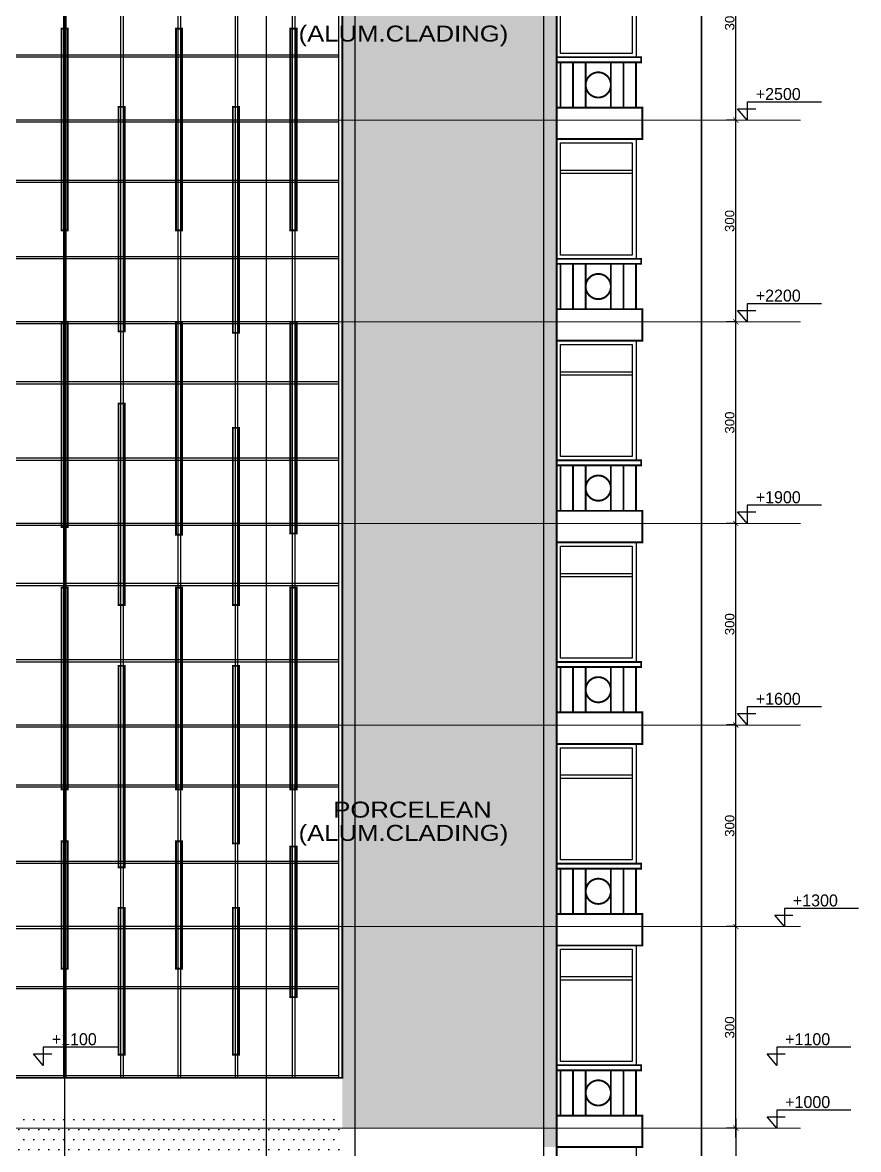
# Model space of a CAD drawing. Extents: x 250879 to 348495, y -51522 to -9360.
# Drawn here: x 288939 to 290266, y -28691 to -26902 of the extents above; entities that cross this region are included whole.
import ezdxf

# ---------------------------------------------------------------- set-up
doc = ezdxf.new("R2010")
doc.units = 0
doc.layers.get('0').update_dxf_attribs({"linetype": 'CONTINUOUS'})
doc.layers.get('DEFPOINTS').update_dxf_attribs({"color": 9, "linetype": 'CONTINUOUS'})
doc.layers.add('A-text function', color=30, linetype='CONTINUOUS', lineweight=20)
doc.layers.add('VIS', color=8, linetype='CONTINUOUS', lineweight=18)
for name, color, linetype in [('AXIS', 1, 'CONTINUOUS'), ('CURTAIN', 150, 'CONTINUOUS'), ('DOOR', 4, 'CONTINUOUS'), ('TEXT', 3, 'CONTINUOUS'), ('WALL', 7, 'CONTINUOUS')]:
    doc.layers.add(name, color=color, linetype=linetype)
doc.styles.add('ARIAL', font='BOD_CR.TTF', dxfattribs={"width": 1.2})
doc.styles.get("Standard").update_dxf_attribs({"font": 'sanss___.ttf', "height": 15})
doc.dimstyles.new('STANDARD$0', dxfattribs={"dimscale": 0, "dimtxt": 12, "dimasz": 8, "dimexe": 15, "dimexo": 0.0625, "dimgap": 2, "dimtad": 1, "dimdec": 0, "dimzin": 0, "dimdsep": 46, "dimtxsty": 'Standard', "dimblk1": 'ARCHTICK', "dimblk2": 'ARCHTICK', "dimsah": 1, "dimcen": 0.09, "dimdle": 15, "dimclrd": 3, "dimclre": 3, "dimclrt": 3, "dimazin": 0, "dimtfac": 1, "dimtdec": 0, "dimtofl": 0, "dimtmove": 1, "dimatfit": 3, "dimldrblk": 'ARCHTICK', "dimfxl": 1.0455, "dimfxlon": 1, "dimtolj": 1, "dimtzin": 0, "dimarcsym": 0})

# ---------------------------------------------------------------- blocks, each defined once
blk = doc.blocks.new('LIME')
at = {"layer": 'DOOR'}
for p, q in [((244475.4, -28849), (244460, -28830.9)), ((244460, -28830.9), (244489, -28830.9)), ((244593, -28820.3), (244475.4, -28820.3)), ((244475.4, -28820.3), (244475.4, -28849))]:
    blk.add_line(p, q, dxfattribs=at)
blk = doc.blocks.new('_ARCHTICK')
at = {"color": 0, "linetype": 'ByBlock', "const_width": 0.15}
blk.add_lwpolyline([(-0.5, -0.5), (0.5, 0.5)], dxfattribs=at)
blk = doc.blocks.new('*D1577')
at = {"layer": 'DEFPOINTS', "color": 0, "linetype": 'Continuous', "transparency": 16777216}
for p in [(290071.1, -26737), (290071.1, -26737), (290071.1, -27057)]:
    blk.add_point(p, dxfattribs=at)
at = {"layer": 'WALL', "color": 3, "linetype": 'Continuous', "lineweight": -2, "transparency": 16777216}
for p, q in [((290071.1, -27072), (290071.1, -26722)), ((290071.1, -26737), (290056.1, -26737)), ((290071.1, -27057), (290056.1, -27057))]:
    blk.add_line(p, q, dxfattribs=at)
at = {"layer": 'WALL', "color": 3, "linetype": 'Continuous', "lineweight": -2, "transparency": 16777216, "xscale": 8, "yscale": 8, "zscale": 8}
for p, rotation in [((290071.1, -26737), 90), ((290071.1, -27057), 270)]:
    blk.add_blockref('_ARCHTICK', p, dxfattribs=dict(at, rotation=rotation))
at = {"layer": 'WALL', "color": 3, "linetype": 'Continuous', "transparency": 16777216, "insert": (290061.4, -26897), "char_height": 15, "attachment_point": 5, "rotation": 90}
blk.add_mtext('\\A1;300', dxfattribs=at)
blk = doc.blocks.new('*D1578')
at = {"layer": 'DEFPOINTS', "color": 0, "linetype": 'Continuous', "transparency": 16777216}
for p in [(290071.1, -27057), (290071.1, -27057), (290071.1, -27377)]:
    blk.add_point(p, dxfattribs=at)
at = {"layer": 'WALL', "color": 3, "linetype": 'Continuous', "lineweight": -2, "transparency": 16777216}
for p, q in [((290071.1, -27392), (290071.1, -27042)), ((290071.1, -27057), (290056.1, -27057)), ((290071.1, -27377), (290056.1, -27377))]:
    blk.add_line(p, q, dxfattribs=at)
at = {"layer": 'WALL', "color": 3, "linetype": 'Continuous', "lineweight": -2, "transparency": 16777216, "xscale": 8, "yscale": 8, "zscale": 8}
for p, rotation in [((290071.1, -27057), 90), ((290071.1, -27377), 270)]:
    blk.add_blockref('_ARCHTICK', p, dxfattribs=dict(at, rotation=rotation))
at = {"layer": 'WALL', "color": 3, "linetype": 'Continuous', "transparency": 16777216, "insert": (290061.4, -27217), "char_height": 15, "attachment_point": 5, "rotation": 90}
blk.add_mtext('\\A1;300', dxfattribs=at)
blk = doc.blocks.new('*D1579')
at = {"layer": 'DEFPOINTS', "color": 0, "linetype": 'Continuous', "transparency": 16777216}
for p in [(290071.1, -27377), (290071.1, -27377), (290071.1, -27697)]:
    blk.add_point(p, dxfattribs=at)
at = {"layer": 'WALL', "color": 3, "linetype": 'Continuous', "lineweight": -2, "transparency": 16777216}
for p, q in [((290071.1, -27712), (290071.1, -27362)), ((290071.1, -27377), (290056.1, -27377)), ((290071.1, -27697), (290056.1, -27697))]:
    blk.add_line(p, q, dxfattribs=at)
at = {"layer": 'WALL', "color": 3, "linetype": 'Continuous', "lineweight": -2, "transparency": 16777216, "xscale": 8, "yscale": 8, "zscale": 8}
for p, rotation in [((290071.1, -27377), 90), ((290071.1, -27697), 270)]:
    blk.add_blockref('_ARCHTICK', p, dxfattribs=dict(at, rotation=rotation))
at = {"layer": 'WALL', "color": 3, "linetype": 'Continuous', "transparency": 16777216, "insert": (290061.4, -27537), "char_height": 15, "attachment_point": 5, "rotation": 90}
blk.add_mtext('\\A1;300', dxfattribs=at)
blk = doc.blocks.new('*D1580')
at = {"layer": 'DEFPOINTS', "color": 0, "linetype": 'Continuous', "transparency": 16777216}
for p in [(290071.1, -27697), (290071.1, -27697), (290071.1, -28017)]:
    blk.add_point(p, dxfattribs=at)
at = {"layer": 'WALL', "color": 3, "linetype": 'Continuous', "lineweight": -2, "transparency": 16777216}
for p, q in [((290071.1, -28032), (290071.1, -27682)), ((290071.1, -27697), (290056.1, -27697)), ((290071.1, -28017), (290056.1, -28017))]:
    blk.add_line(p, q, dxfattribs=at)
at = {"layer": 'WALL', "color": 3, "linetype": 'Continuous', "lineweight": -2, "transparency": 16777216, "xscale": 8, "yscale": 8, "zscale": 8}
for p, rotation in [((290071.1, -27697), 90), ((290071.1, -28017), 270)]:
    blk.add_blockref('_ARCHTICK', p, dxfattribs=dict(at, rotation=rotation))
at = {"layer": 'WALL', "color": 3, "linetype": 'Continuous', "transparency": 16777216, "insert": (290061.4, -27857), "char_height": 15, "attachment_point": 5, "rotation": 90}
blk.add_mtext('\\A1;300', dxfattribs=at)
blk = doc.blocks.new('*D1581')
at = {"layer": 'DEFPOINTS', "color": 0, "linetype": 'Continuous', "transparency": 16777216}
for p in [(290071.1, -28017), (290071.1, -28017), (290071.1, -28337)]:
    blk.add_point(p, dxfattribs=at)
at = {"layer": 'WALL', "color": 3, "linetype": 'Continuous', "lineweight": -2, "transparency": 16777216}
for p, q in [((290071.1, -28352), (290071.1, -28002)), ((290071.1, -28017), (290056.1, -28017)), ((290071.1, -28337), (290056.1, -28337))]:
    blk.add_line(p, q, dxfattribs=at)
at = {"layer": 'WALL', "color": 3, "linetype": 'Continuous', "lineweight": -2, "transparency": 16777216, "xscale": 8, "yscale": 8, "zscale": 8}
for p, rotation in [((290071.1, -28017), 90), ((290071.1, -28337), 270)]:
    blk.add_blockref('_ARCHTICK', p, dxfattribs=dict(at, rotation=rotation))
at = {"layer": 'WALL', "color": 3, "linetype": 'Continuous', "transparency": 16777216, "insert": (290061.4, -28177), "char_height": 15, "attachment_point": 5, "rotation": 90}
blk.add_mtext('\\A1;300', dxfattribs=at)
blk = doc.blocks.new('*D1582')
at = {"layer": 'DEFPOINTS', "color": 0, "linetype": 'Continuous', "transparency": 16777216}
for p in [(290071.1, -28337), (290071.1, -28337), (290071.1, -28657)]:
    blk.add_point(p, dxfattribs=at)
at = {"layer": 'WALL', "color": 3, "linetype": 'Continuous', "lineweight": -2, "transparency": 16777216}
for p, q in [((290071.1, -28672), (290071.1, -28322)), ((290071.1, -28337), (290056.1, -28337)), ((290071.1, -28657), (290056.1, -28657))]:
    blk.add_line(p, q, dxfattribs=at)
at = {"layer": 'WALL', "color": 3, "linetype": 'Continuous', "lineweight": -2, "transparency": 16777216, "xscale": 8, "yscale": 8, "zscale": 8}
for p, rotation in [((290071.1, -28337), 90), ((290071.1, -28657), 270)]:
    blk.add_blockref('_ARCHTICK', p, dxfattribs=dict(at, rotation=rotation))
at = {"layer": 'WALL', "color": 3, "linetype": 'Continuous', "transparency": 16777216, "insert": (290061.4, -28497), "char_height": 15, "attachment_point": 5, "rotation": 90}
blk.add_mtext('\\A1;300', dxfattribs=at)
blk = doc.blocks.new('*D1583')
at = {"layer": 'DEFPOINTS', "color": 0, "linetype": 'Continuous', "transparency": 16777216}
for p in [(290071.1, -28657), (290071.1, -29017), (290071.1, -29017)]:
    blk.add_point(p, dxfattribs=at)
at = {"layer": 'WALL', "color": 3, "linetype": 'Continuous', "lineweight": -2, "transparency": 16777216}
for p, q in [((290071.1, -28642), (290071.1, -29032)), ((290071.1, -28657), (290056.1, -28657)), ((290071.1, -29017), (290056.1, -29017))]:
    blk.add_line(p, q, dxfattribs=at)
at = {"layer": 'WALL', "color": 3, "linetype": 'Continuous', "lineweight": -2, "transparency": 16777216, "xscale": 8, "yscale": 8, "zscale": 8}
for p, rotation in [((290071.1, -28657), 90), ((290071.1, -29017), 270)]:
    blk.add_blockref('_ARCHTICK', p, dxfattribs=dict(at, rotation=rotation))
at = {"layer": 'WALL', "color": 3, "linetype": 'Continuous', "transparency": 16777216, "insert": (290061.4, -28837), "char_height": 15, "attachment_point": 5, "rotation": 90}
blk.add_mtext('\\A1;360', dxfattribs=at)

msp = doc.modelspace()

# ---------------------------------------------------------------- hatches: boundary and pattern name
at = {"layer": 'WALL', "linetype": 'Continuous'}
h = msp.add_hatch(dxfattribs=at)
h.set_pattern_fill('DOTS', color=30, scale=10, style=0)
h.set_pattern_definition([(0, (62853.735, 7060.546), (7.9375, 15.875), [0, -15.875])])
h.paths.add_polyline_path([(289766.51086, -25997.00774), (289326.03398, -25997.00774), (289326.03398, -26097.00774), (289766.51086, -26097.00774)])
h.paths.add_polyline_path([(289766.51086, -26097.00774), (289326.03398, -26097.00774), (289326.03398, -26157.00774), (289446.51086, -26157.00774), (289446.51086, -26337.00774), (289326.03398, -26337.00774), (289326.03398, -26417.00774), (289766.51086, -26417.00774)])
h.paths.add_polyline_path([(289766.51086, -26417.00774), (289326.03398, -26417.00774), (289326.03398, -26447.00774), (289446.51086, -26447.00774), (289446.51086, -26737.00774), (289766.51086, -26737.00774)])
h.paths.add_polyline_path([(289766.51086, -26737.00774), (289446.51086, -26737.00774), (289446.51086, -27057.00774), (289766.51086, -27057.00774)])
h.paths.add_polyline_path([(289766.51086, -27057.00774), (289446.51086, -27057.00774), (289446.51086, -27377.00774), (289766.51086, -27377.00774)])
h.paths.add_polyline_path([(289766.51086, -27377.00774), (289446.51086, -27377.00774), (289446.51086, -27697.00774), (289766.51086, -27697.00774)])
h.paths.add_polyline_path([(289766.51086, -27697.00774), (289446.51086, -27697.00774), (289446.51086, -28017.00774), (289766.51086, -28017.00774)])
h.paths.add_polyline_path([(289766.51086, -28017.00774), (289446.51086, -28017.00774), (289446.51086, -28337.00774), (289766.51086, -28337.00774)])
h.paths.add_polyline_path([(289766.51086, -28337.00774), (289446.51086, -28337.00774), (289446.51086, -28577.00774), (289446.51086, -28657.00774), (289766.51086, -28657.00774)])
h.paths.add_polyline_path([(289326.03398, -25997.00774), (289005.87452, -25997.00774), (289005.87452, -26097.00774), (289326.03398, -26097.00774)])
h.paths.add_polyline_path([(289326.03398, -26097.00774), (289005.87452, -26097.00774), (289005.87452, -26157.00774), (289326.03398, -26157.00774)])
h.paths.add_polyline_path([(289005.87452, -25997.00774), (288685.71506, -25997.00774), (288685.71506, -26097.00774), (289005.87452, -26097.00774)])
h.paths.add_polyline_path([(289005.87452, -26097.00774), (288685.71506, -26097.00774), (288685.71506, -26157.00774), (289005.87452, -26157.00774)])
h.paths.add_polyline_path([(288685.71506, -25997.00774), (288245.23818, -25997.00774), (288245.23818, -26097.00774), (288685.71506, -26097.00774)])
h.paths.add_polyline_path([(288565.23818, -26157.00774), (288685.71506, -26157.00774), (288685.71506, -26097.00774), (288245.23818, -26097.00774), (288245.23818, -26417.00774), (288685.71506, -26417.00774), (288685.71506, -26337.00774), (288565.23818, -26337.00774)])
h.paths.add_polyline_path([(288565.23818, -26447.00774), (288685.71506, -26447.00774), (288685.71506, -26417.00774), (288245.23818, -26417.00774), (288245.23818, -26737.00774), (288565.23818, -26737.00774)])
h.paths.add_polyline_path([(288565.23818, -26737.00774), (288245.23818, -26737.00774), (288245.23818, -27057.00774), (288565.23818, -27057.00774)])
h.paths.add_polyline_path([(288565.23818, -27057.00774), (288245.23818, -27057.00774), (288245.23818, -27377.00774), (288565.23818, -27377.00774)])
h.paths.add_polyline_path([(288565.23818, -27377.00774), (288245.23818, -27377.00774), (288245.23818, -27697.00774), (288565.23818, -27697.00774)])
h.paths.add_polyline_path([(288565.23818, -27697.00774), (288245.23818, -27697.00774), (288245.23818, -28017.00774), (288565.23818, -28017.00774)])
h.paths.add_polyline_path([(288565.23818, -28017.00774), (288245.23818, -28017.00774), (288245.23818, -28337.00774), (288565.23818, -28337.00774)])
h.paths.add_polyline_path([(288565.23818, -28337.00774), (288245.23818, -28337.00774), (288245.23818, -28657.00774), (288565.23818, -28657.00774), (288565.23818, -28577.00774)])
h.paths.add_polyline_path([(289005.87452, -26337.00774), (288685.71506, -26337.00774), (288685.71506, -26417.00774), (289005.87452, -26417.00774)])
h.paths.add_polyline_path([(289005.87452, -26417.00774), (288685.71506, -26417.00774), (288685.71506, -26447.00774), (289005.87452, -26447.00774)])
h.paths.add_polyline_path([(289326.03398, -26337.00774), (289005.87452, -26337.00774), (289005.87452, -26417.00774), (289326.03398, -26417.00774)])
h.paths.add_polyline_path([(289326.03398, -26417.00774), (289005.87452, -26417.00774), (289005.87452, -26447.00774), (289326.03398, -26447.00774)])
h.paths.add_polyline_path([(289786.51086, -25997.00774), (289781.34627, -25997.00774), (289766.51086, -25997.00774), (289766.51086, -26097.00774), (289786.51086, -26097.00774)])
h.paths.add_polyline_path([(289786.51086, -26097.00774), (289766.51086, -26097.00774), (289766.51086, -26417.00774), (289786.51086, -26417.00774), (289786.51086, -26397.00774)])
h.paths.add_polyline_path([(289786.51086, -26417.00774), (289766.51086, -26417.00774), (289766.51086, -26737.00774), (289786.51086, -26737.00774), (289786.51086, -26717.00774)])
h.paths.add_polyline_path([(289786.51086, -26737.00774), (289766.51086, -26737.00774), (289766.51086, -27057.00774), (289786.51086, -27057.00774), (289786.51086, -27037.00774)])
h.paths.add_polyline_path([(289786.51086, -27057.00774), (289766.51086, -27057.00774), (289766.51086, -27377.00774), (289786.51086, -27377.00774), (289786.51086, -27357.00774)])
h.paths.add_polyline_path([(289786.51086, -27377.00774), (289766.51086, -27377.00774), (289766.51086, -27697.00774), (289786.51086, -27697.00774), (289786.51086, -27677.00774)])
h.paths.add_polyline_path([(289786.51086, -27697.00774), (289766.51086, -27697.00774), (289766.51086, -28017.00774), (289786.51086, -28017.00774), (289786.51086, -27997.00774)])
h.paths.add_polyline_path([(289786.51086, -28017.00774), (289766.51086, -28017.00774), (289766.51086, -28337.00774), (289786.51086, -28337.00774), (289786.51086, -28317.00774)])
h.paths.add_polyline_path([(289786.51086, -28337.00774), (289766.51086, -28337.00774), (289766.51086, -28657.00774), (289786.51086, -28657.00774), (289786.51086, -28637.00774)])
h.paths.add_polyline_path([(289786.51086, -28657.00774), (289766.51086, -28657.00774), (289766.51086, -28687.00774), (289786.51086, -28687.00774)])
h.paths.add_polyline_path([(288245.23818, -28657.00774), (288225.23818, -28657.00774), (288225.23818, -28687.00774), (288230.40277, -28687.00774), (288245.23818, -28687.00774)])
h.paths.add_polyline_path([(288245.23818, -28337.00774), (288225.23818, -28337.00774), (288225.23818, -28367.00774), (288225.23818, -28557.00774), (288225.23818, -28565.00774), (288225.23818, -28657.00774), (288245.23818, -28657.00774)])
h.paths.add_polyline_path([(288245.23818, -28017.00774), (288225.23818, -28017.00774), (288225.23818, -28047.00774), (288225.23818, -28237.00774), (288225.23818, -28245.00774), (288225.23818, -28337.00774), (288245.23818, -28337.00774)])
h.paths.add_polyline_path([(288245.23818, -27697.00774), (288225.23818, -27697.00774), (288225.23818, -27727.00774), (288225.23818, -27917.00774), (288225.23818, -27925.00774), (288225.23818, -28017.00774), (288245.23818, -28017.00774)])
h.paths.add_polyline_path([(288245.23818, -27377.00774), (288225.23818, -27377.00774), (288225.23818, -27407.00774), (288225.23818, -27597.00774), (288225.23818, -27605.00774), (288225.23818, -27697.00774), (288245.23818, -27697.00774)])
h.paths.add_polyline_path([(288245.23818, -27057.00774), (288225.23818, -27057.00774), (288225.23818, -27087.00774), (288225.23818, -27277.00774), (288225.23818, -27285.00774), (288225.23818, -27377.00774), (288245.23818, -27377.00774)])
h.paths.add_polyline_path([(288245.23818, -26737.00774), (288225.23818, -26737.00774), (288225.23818, -26767.00774), (288225.23818, -26957.00774), (288225.23818, -26965.00774), (288225.23818, -27057.00774), (288245.23818, -27057.00774)])
h.paths.add_polyline_path([(288245.23818, -26417.00774), (288225.23818, -26417.00774), (288225.23818, -26447.00774), (288225.23818, -26637.00774), (288225.23818, -26645.00774), (288225.23818, -26737.00774), (288245.23818, -26737.00774)])
h.paths.add_polyline_path([(288245.23818, -26097.00774), (288225.23818, -26097.00774), (288225.23818, -26417.00774), (288245.23818, -26417.00774)])
h.paths.add_polyline_path([(288245.23818, -25997.00774), (288225.23818, -25997.00774), (288225.23818, -26097.00774), (288245.23818, -26097.00774)])
h = msp.add_hatch(dxfattribs=at)
h.set_pattern_fill('DOTS', color=30, scale=10, style=0)
h.set_pattern_definition([(0, (0, 16917.987), (7.9375, 15.875), [0, -15.875])])
h.paths.add_polyline_path([(289446.51086, -28637.00774), (289326.03398, -28637.00774), (289326.03398, -28697.00774), (289446.51086, -28697.00774)])
h.paths.add_polyline_path([(289326.03398, -28637.00774), (289005.87452, -28637.00774), (289005.87452, -28697.00774), (289326.03398, -28697.00774)])
h.paths.add_polyline_path([(289005.87452, -28637.00774), (288685.71506, -28637.00774), (288685.71506, -28697.00774), (289005.87452, -28697.00774)])
h.paths.add_polyline_path([(288685.71506, -28637.00774), (288565.23818, -28637.00774), (288565.23818, -28697.00774), (288685.71506, -28697.00774)])
h.paths.add_polyline_path([(288685.71506, -28697.00774), (288565.23818, -28697.00774), (288565.23818, -28737.00774), (288685.71506, -28737.00774)])
h.paths.add_polyline_path([(289005.87452, -28697.00774), (288685.71506, -28697.00774), (288685.71506, -28737.00774), (289005.87452, -28737.00774)])
h.paths.add_polyline_path([(289326.03398, -28697.00774), (289005.87452, -28697.00774), (289005.87452, -28737.00774), (289326.03398, -28737.00774)])
h.paths.add_polyline_path([(289446.51086, -28697.00774), (289326.03398, -28697.00774), (289326.03398, -28737.00774), (289446.51086, -28737.00774)])
h.paths.add_polyline_path([(289446.51086, -28957.00774), (289349.40292, -28957.00774), (289349.40292, -29017.00774), (289446.51086, -29017.00774)])
h.paths.add_polyline_path([(289446.51086, -29017.00774), (289349.40292, -29017.00774), (289349.40292, -29047.00774), (289446.51086, -29047.00774)])
h.paths.add_polyline_path([(288662.34612, -28957.00774), (288565.23818, -28957.00774), (288565.23818, -29017.00774), (288662.34612, -29017.00774)])
h.paths.add_polyline_path([(288662.34612, -29017.00774), (288565.23818, -29017.00774), (288565.23818, -29047.00774), (288662.34612, -29047.00774)])

# ---------------------------------------------------------------- linework, layer by layer
at = {"layer": 'AXIS'}
for p, q in [((289005.87452, -29839.88136), (289005.87452, -25754.2295)), ((289326.03398, -29839.88136), (289326.03398, -25754.2295)), ((289766.51086, -29839.88136), (289766.51086, -25754.2295))]:
    msp.add_line(p, q, dxfattribs=at)
at = {"layer": 'CURTAIN', "linetype": 'Continuous'}
for p, q in [((289003.72143, -26453.00774), (289003.72143, -28577.00774)), ((289007.72143, -26453.00774), (289007.72143, -28577.00774)), ((289094.52718, -26453.00774), (289094.52718, -28577.00774)), ((289098.52718, -26453.00774), (289098.52718, -28577.00774)), ((289185.33292, -26453.00774), (289185.33292, -28577.00774)), ((289189.33292, -26453.00774), (289189.33292, -28577.00774)), ((289276.13867, -26453.00774), (289276.13867, -28577.00774)), ((289280.13867, -26453.00774), (289280.13867, -28577.00774)), ((289366.94441, -26453.00774), (289366.94441, -28577.00774)), ((289370.94441, -26453.00774), (289370.94441, -28577.00774)), ((289440.51086, -26953.65145), (288571.23818, -26953.65145)), ((289440.51086, -26957.00774), (288571.23818, -26957.00774)), ((289440.51086, -27057.00774), (288571.23818, -27057.00774)), ((289440.51086, -27057.00774), (288571.23818, -27057.00774)), ((289440.51086, -27060.36404), (288571.23818, -27060.36404)), ((289440.51086, -27060.36404), (288571.23818, -27060.36404)), ((289440.51086, -27152.49691), (288571.23818, -27152.49691)), ((289906.7388, -27136.85035), (289792.51086, -27136.85035)), ((289906.7388, -27141.85035), (289792.51086, -27141.85035)), ((289440.51086, -27155.85321), (288571.23818, -27155.85321)), ((289440.51086, -27273.65145), (288571.23818, -27273.65145)), ((289440.51086, -27277.00774), (288571.23818, -27277.00774)), ((289440.51086, -27377.00774), (288571.23818, -27377.00774)), ((289440.51086, -27377.00774), (288571.23818, -27377.00774)), ((289440.51086, -27380.36404), (288571.23818, -27380.36404)), ((289440.51086, -27380.36404), (288571.23818, -27380.36404)), ((289906.7388, -27456.85035), (289792.51086, -27456.85035)), ((289440.51086, -27472.49691), (288571.23818, -27472.49691)), ((289906.7388, -27461.85035), (289792.51086, -27461.85035)), ((289440.51086, -27475.85321), (288571.23818, -27475.85321)), ((289440.51086, -27593.65145), (288571.23818, -27593.65145)), ((289440.51086, -27597.00774), (288571.23818, -27597.00774)), ((289440.51086, -27697.00774), (288571.23818, -27697.00774)), ((289440.51086, -27697.00774), (288571.23818, -27697.00774)), ((289440.51086, -27700.36404), (288571.23818, -27700.36404)), ((289440.51086, -27700.36404), (288571.23818, -27700.36404)), ((289906.7388, -27776.85035), (289792.51086, -27776.85035)), ((289440.51086, -27792.49691), (288571.23818, -27792.49691)), ((289440.51086, -27795.85321), (288571.23818, -27795.85321)), ((289906.7388, -27781.85035), (289792.51086, -27781.85035)), ((289440.51086, -27913.65145), (288571.23818, -27913.65145)), ((289440.51086, -27917.00774), (288571.23818, -27917.00774)), ((289440.51086, -28017.00774), (288571.23818, -28017.00774)), ((289440.51086, -28017.00774), (288571.23818, -28017.00774)), ((289440.51086, -28020.36404), (288571.23818, -28020.36404)), ((289440.51086, -28020.36404), (288571.23818, -28020.36404)), ((289906.7388, -28096.85035), (289792.51086, -28096.85035)), ((289440.51086, -28112.49691), (288571.23818, -28112.49691)), ((289440.51086, -28115.85321), (288571.23818, -28115.85321)), ((289906.7388, -28101.85035), (289792.51086, -28101.85035)), ((289440.51086, -28233.65145), (288571.23818, -28233.65145)), ((289440.51086, -28237.00774), (288571.23818, -28237.00774)), ((289440.51086, -28337.00774), (288571.23818, -28337.00774)), ((289440.51086, -28340.36404), (288571.23818, -28340.36404)), ((289906.7388, -28416.85035), (289792.51086, -28416.85035)), ((289906.7388, -28421.85035), (289792.51086, -28421.85035)), ((289440.51086, -28432.49691), (288571.23818, -28432.49691)), ((289440.51086, -28435.85321), (288571.23818, -28435.85321)), ((289440.51086, -28573.65145), (288571.23818, -28573.65145)), ((289440.51086, -28577.00774), (288571.23818, -28577.00774))]:
    msp.add_line(p, q, dxfattribs=at)
msp.add_lwpolyline([(288571.23818, -28577.00774), (288571.23818, -26453.00774), (289440.51086, -26453.00774), (289440.51086, -28577.00774)], dxfattribs=at)
for points in [[(289792.51086, -26773.00774), (289906.7388, -26773.00774), (289906.7388, -26951.00774), (289792.51086, -26951.00774)], [(289792.51086, -27093.00774), (289906.7388, -27093.00774), (289906.7388, -27271.00774), (289792.51086, -27271.00774)], [(289792.51086, -27413.00774), (289906.7388, -27413.00774), (289906.7388, -27591.00774), (289792.51086, -27591.00774)], [(289792.51086, -27733.00774), (289906.7388, -27733.00774), (289906.7388, -27911.00774), (289792.51086, -27911.00774)], [(289792.51086, -28053.00774), (289906.7388, -28053.00774), (289906.7388, -28231.00774), (289792.51086, -28231.00774)], [(289792.51086, -28373.00774), (289906.7388, -28373.00774), (289906.7388, -28551.00774), (289792.51086, -28551.00774)]]:
    msp.add_lwpolyline(points, close=True, dxfattribs=at)
at = {"layer": 'VIS', "ltscale": 0.0001}
for p, q in [((290016.51086, -27363.09371), (290016.51086, -25997.00774)), ((287749.65766, -27057.00774), (290173.76888, -27057.00774)), ((290173.76888, -27377.00774), (287779.8277, -27377.00774)), ((287749.65766, -27697.00774), (290173.76888, -27697.00774)), ((287749.65766, -27697.00774), (290173.76888, -27697.00774)), ((287749.65766, -28017.00774), (290173.76888, -28017.00774)), ((287749.65766, -28337.00774), (290173.76888, -28337.00774)), ((287749.65766, -28657.00774), (290173.76888, -28657.00774))]:
    msp.add_line(p, q, dxfattribs=at)
at = {"layer": 'WALL', "color": 30, "linetype": 'Continuous'}
msp.add_line((289466.51086, -25997.00774), (289466.51086, -29047.00774), dxfattribs=at)
at = {"layer": 'WALL', "linetype": 'Continuous'}
for p, q in [((289786.51086, -27087.00774), (289912.7388, -27087.00774)), ((289786.51086, -27407.00774), (289912.7388, -27407.00774)), ((289786.51086, -27727.00774), (289912.7388, -27727.00774)), ((289786.51086, -28047.00774), (289912.7388, -28047.00774)), ((289786.51086, -28367.00774), (289912.7388, -28367.00774)), ((289786.51086, -28687.00774), (289912.7388, -28687.00774))]:
    msp.add_line(p, q, dxfattribs=at)
for points in [[(288225.23818, -25997.00774), (289786.51086, -25997.00774), (289786.51086, -29047.00774), (288225.23818, -29047.00774)], [(289446.51086, -26447.00774), (288565.23818, -26447.00774), (288565.23818, -28577.00774), (289446.51086, -28577.00774)], [(289786.51086, -26767.00774), (289912.7388, -26767.00774), (289912.7388, -26957.00774), (289786.51086, -26957.00774)], [(289920.7388, -26957.00774), (289786.51086, -26957.00774), (289786.51086, -26965.00774), (289920.7388, -26965.00774)], [(289786.51086, -27037.00774), (289922.7388, -27037.00774), (289922.7388, -27087.00774), (289786.51086, -27087.00774)], [(289786.51086, -27087.00774), (289912.7388, -27087.00774), (289912.7388, -27277.00774), (289786.51086, -27277.00774)], [(289920.7388, -27277.00774), (289786.51086, -27277.00774), (289786.51086, -27285.00774), (289920.7388, -27285.00774)], [(289786.51086, -27357.00774), (289922.7388, -27357.00774), (289922.7388, -27407.00774), (289786.51086, -27407.00774)], [(289786.51086, -27407.00774), (289912.7388, -27407.00774), (289912.7388, -27597.00774), (289786.51086, -27597.00774)], [(289920.7388, -27597.00774), (289786.51086, -27597.00774), (289786.51086, -27605.00774), (289920.7388, -27605.00774)], [(289786.51086, -27677.00774), (289922.7388, -27677.00774), (289922.7388, -27727.00774), (289786.51086, -27727.00774)], [(289786.51086, -27727.00774), (289912.7388, -27727.00774), (289912.7388, -27917.00774), (289786.51086, -27917.00774)], [(289920.7388, -27917.00774), (289786.51086, -27917.00774), (289786.51086, -27925.00774), (289920.7388, -27925.00774)], [(289786.51086, -27997.00774), (289922.7388, -27997.00774), (289922.7388, -28047.00774), (289786.51086, -28047.00774)], [(289786.51086, -28047.00774), (289912.7388, -28047.00774), (289912.7388, -28237.00774), (289786.51086, -28237.00774)], [(289920.7388, -28237.00774), (289786.51086, -28237.00774), (289786.51086, -28245.00774), (289920.7388, -28245.00774)], [(289786.51086, -28317.00774), (289922.7388, -28317.00774), (289922.7388, -28367.00774), (289786.51086, -28367.00774)], [(289786.51086, -28367.00774), (289912.7388, -28367.00774), (289912.7388, -28557.00774), (289786.51086, -28557.00774)], [(289920.7388, -28557.00774), (289786.51086, -28557.00774), (289786.51086, -28565.00774), (289920.7388, -28565.00774)], [(289786.51086, -28637.00774), (289922.7388, -28637.00774), (289922.7388, -28687.00774), (289786.51086, -28687.00774)], [(289786.51086, -28687.00774), (289912.7388, -28687.00774), (289912.7388, -28917.00774), (289786.51086, -28917.00774)]]:
    msp.add_lwpolyline(points, close=True, dxfattribs=at)
at = {"layer": 'WALL', "color": 30, "linetype": 'Continuous'}
msp.add_lwpolyline([(288545.23818, -25997.00774), (289466.51086, -25997.00774), (289466.51086, -29047.00774), (288545.23818, -29047.00774)], close=True, dxfattribs=at)
at = {"layer": 'WALL', "linetype": 'Continuous', "const_width": 3}
for points in [[(289005.87452, -25997.00774), (289786.51086, -25997.00774), (289786.51086, -29047.00774), (289005.87452, -29047.00774)], [(289781.34627, -25997.00774), (290016.51086, -25997.00774), (290016.51086, -29047.00774), (289781.34627, -29047.00774)], [(289446.51086, -26447.00774), (289446.51086, -28577.00774), (288565.23818, -28577.00774), (288565.23818, -26447.00774)], [(289010.61911, -26911.81252), (289010.61911, -27231.81252), (289000.61911, -27231.81252), (289000.61911, -26911.81252), (289010.61911, -26911.81252)], [(289192.2306, -26911.81252), (289192.2306, -27231.81252), (289182.2306, -27231.81252), (289182.2306, -26911.81252), (289192.2306, -26911.81252)], [(289373.84209, -26911.81252), (289373.84209, -27231.81252), (289363.84209, -27231.81252), (289363.84209, -26911.81252), (289373.84209, -26911.81252)], [(289912.7388, -26957.00774), (289786.51086, -26957.00774)], [(289912.7388, -26965.00774), (289786.51086, -26965.00774)], [(289912.7388, -26965.00774), (289912.7388, -27037.00774)], [(289912.7388, -27037.00774), (289912.7388, -26965.00774)], [(289912.7388, -26965.00774), (289912.7388, -27037.00774)], [(289912.7388, -26965.00774), (289912.7388, -27037.00774)], [(289101.03774, -27035.81252), (289101.03774, -27392.45192), (289091.03774, -27392.45192), (289091.03774, -27035.81252), (289101.03774, -27035.81252)], [(289282.64923, -27035.81252), (289282.64923, -27394.46203), (289272.64923, -27394.46203), (289272.64923, -27035.81252), (289282.64923, -27035.81252)], [(289912.7388, -27087.00774), (289922.7388, -27087.00774), (289922.7388, -27037.00774), (289786.51086, -27037.00774)], [(289786.51086, -27087.00774), (289922.7388, -27087.00774)], [(289912.7388, -27277.00774), (289786.51086, -27277.00774)], [(289912.7388, -27285.00774), (289786.51086, -27285.00774)], [(289912.7388, -27285.00774), (289912.7388, -27357.00774)], [(289912.7388, -27357.00774), (289912.7388, -27285.00774)], [(289912.7388, -27285.00774), (289912.7388, -27357.00774)], [(289912.7388, -27285.00774), (289912.7388, -27357.00774)], [(289912.7388, -27407.00774), (289922.7388, -27407.00774), (289922.7388, -27357.00774), (289786.51086, -27357.00774)], [(289010.61911, -27377.00774), (289010.61911, -27702.62987), (289000.61911, -27702.62987), (289000.61911, -27377.00774), (289010.61911, -27377.00774)], [(289192.2306, -27377.00774), (289192.2306, -27714.92013), (289182.2306, -27714.92013), (289182.2306, -27377.00774), (289192.2306, -27377.00774)], [(289373.84209, -27377.00774), (289373.84209, -27713.10466), (289363.84209, -27713.10466), (289363.84209, -27377.00774), (289373.84209, -27377.00774)], [(289786.51086, -27407.00774), (289922.7388, -27407.00774)], [(289101.03774, -27506.62987), (289101.03774, -27826.62987), (289091.03774, -27826.62987), (289091.03774, -27506.62987), (289101.03774, -27506.62987)], [(289282.64923, -27545.27937), (289282.64923, -27826.62987), (289272.64923, -27826.62987), (289272.64923, -27545.27937), (289282.64923, -27545.27937)], [(289912.7388, -27597.00774), (289786.51086, -27597.00774)], [(289912.7388, -27605.00774), (289786.51086, -27605.00774)], [(289912.7388, -27605.00774), (289912.7388, -27677.00774)], [(289912.7388, -27677.00774), (289912.7388, -27605.00774)], [(289912.7388, -27605.00774), (289912.7388, -27677.00774)], [(289912.7388, -27605.00774), (289912.7388, -27677.00774)], [(289912.7388, -27727.00774), (289922.7388, -27727.00774), (289922.7388, -27677.00774), (289786.51086, -27677.00774)], [(289786.51086, -27727.00774), (289922.7388, -27727.00774)], [(289010.61911, -27799.09867), (289010.61911, -28119.09867), (289000.61911, -28119.09867), (289000.61911, -27799.09867), (289010.61911, -27799.09867)], [(289192.2306, -27799.09867), (289192.2306, -28119.09867), (289182.2306, -28119.09867), (289182.2306, -27799.09867), (289192.2306, -27799.09867)], [(289373.84209, -27799.09867), (289373.84209, -28119.09867), (289363.84209, -28119.09867), (289363.84209, -27799.09867), (289373.84209, -27799.09867)], [(289101.03774, -27923.09867), (289101.03774, -28243.09867), (289091.03774, -28243.09867), (289091.03774, -27923.09867), (289101.03774, -27923.09867)], [(289282.64923, -27923.09867), (289282.64923, -28205.09968), (289272.64923, -28205.09968), (289272.64923, -27923.09867), (289282.64923, -27923.09867)], [(289912.7388, -27917.00774), (289786.51086, -27917.00774)], [(289912.7388, -27925.00774), (289786.51086, -27925.00774)], [(289912.7388, -27925.00774), (289912.7388, -27997.00774)], [(289912.7388, -27997.00774), (289912.7388, -27925.00774)], [(289912.7388, -27925.00774), (289912.7388, -27997.00774)], [(289912.7388, -27925.00774), (289912.7388, -27997.00774)], [(289912.7388, -28047.00774), (289922.7388, -28047.00774), (289922.7388, -27997.00774), (289786.51086, -27997.00774)], [(289786.51086, -28047.00774), (289922.7388, -28047.00774)], [(289010.61911, -28201.83696), (289010.61911, -28403.91223), (289000.61911, -28403.91223), (289000.61911, -28201.83696), (289010.61911, -28201.83696)], [(289192.2306, -28201.83696), (289192.2306, -28403.91223), (289182.2306, -28403.91223), (289182.2306, -28201.83696), (289192.2306, -28201.83696)], [(289373.84209, -28209.8033), (289373.84209, -28448.98648), (289363.84209, -28448.98648), (289363.84209, -28209.8033), (289373.84209, -28209.8033)], [(289912.7388, -28237.00774), (289786.51086, -28237.00774)], [(289912.7388, -28245.00774), (289786.51086, -28245.00774)], [(289912.7388, -28245.00774), (289912.7388, -28317.00774)], [(289912.7388, -28317.00774), (289912.7388, -28245.00774)], [(289912.7388, -28245.00774), (289912.7388, -28317.00774)], [(289912.7388, -28245.00774), (289912.7388, -28317.00774)], [(289101.03774, -28307.27637), (289101.03774, -28540.24609), (289091.03774, -28540.24609), (289091.03774, -28307.27637), (289101.03774, -28307.27637)], [(289282.64923, -28307.27637), (289282.64923, -28540.24609), (289272.64923, -28540.24609), (289272.64923, -28307.27637), (289282.64923, -28307.27637)], [(289912.7388, -28367.00774), (289922.7388, -28367.00774), (289922.7388, -28317.00774), (289786.51086, -28317.00774)], [(289786.51086, -28367.00774), (289922.7388, -28367.00774)], [(289786.51086, -28367.00774), (289922.7388, -28367.00774)], [(289363.84209, -28448.98648), (289363.84209, -28448.98648), (289373.84209, -28448.98648)], [(289373.84209, -28448.98648), (289373.84209, -28448.98648)], [(289912.7388, -28557.00774), (289786.51086, -28557.00774)], [(289912.7388, -28565.00774), (289786.51086, -28565.00774)], [(289912.7388, -28565.00774), (289912.7388, -28637.00774)], [(289912.7388, -28637.00774), (289912.7388, -28565.00774)], [(289912.7388, -28565.00774), (289912.7388, -28637.00774)], [(289912.7388, -28565.00774), (289912.7388, -28637.00774)], [(289912.7388, -28687.00774), (289922.7388, -28687.00774), (289922.7388, -28637.00774), (289786.51086, -28637.00774)], [(289786.51086, -28687.00774), (289922.7388, -28687.00774)], [(289786.51086, -28687.00774), (289922.7388, -28687.00774)]]:
    msp.add_lwpolyline(points, dxfattribs=at)
at = {"layer": 'WALL', "color": 30, "linetype": 'Continuous', "const_width": 3}
for points in [[(289912.7388, -26957.00774), (289920.7388, -26957.00774), (289920.7388, -26965.00774), (289786.51086, -26965.00774)], [(289786.51086, -26957.00774), (289920.7388, -26957.00774)], [(289792.7388, -26965.00774), (289792.7388, -27037.00774)], [(289812.7388, -26965.00774), (289812.7388, -27037.00774)], [(289832.7388, -26965.00774), (289832.7388, -27037.00774)], [(289872.7388, -26965.00774), (289872.7388, -27037.00774)], [(289872.7388, -26965.00774), (289872.7388, -27037.00774)], [(289892.7388, -26965.00774), (289892.7388, -27037.00774)], [(289912.7388, -27037.00774), (289912.7388, -26965.00774)], [(289912.7388, -27277.00774), (289920.7388, -27277.00774), (289920.7388, -27285.00774), (289786.51086, -27285.00774)], [(289786.51086, -27277.00774), (289920.7388, -27277.00774)], [(289792.7388, -27285.00774), (289792.7388, -27357.00774)], [(289812.7388, -27285.00774), (289812.7388, -27357.00774)], [(289832.7388, -27285.00774), (289832.7388, -27357.00774)], [(289872.7388, -27285.00774), (289872.7388, -27357.00774)], [(289872.7388, -27285.00774), (289872.7388, -27357.00774)], [(289892.7388, -27285.00774), (289892.7388, -27357.00774)], [(289912.7388, -27357.00774), (289912.7388, -27285.00774)], [(289912.7388, -27597.00774), (289920.7388, -27597.00774), (289920.7388, -27605.00774), (289786.51086, -27605.00774)], [(289786.51086, -27597.00774), (289920.7388, -27597.00774)], [(289792.7388, -27605.00774), (289792.7388, -27677.00774)], [(289812.7388, -27605.00774), (289812.7388, -27677.00774)], [(289832.7388, -27605.00774), (289832.7388, -27677.00774)], [(289872.7388, -27605.00774), (289872.7388, -27677.00774)], [(289872.7388, -27605.00774), (289872.7388, -27677.00774)], [(289892.7388, -27605.00774), (289892.7388, -27677.00774)], [(289912.7388, -27677.00774), (289912.7388, -27605.00774)], [(289912.7388, -27917.00774), (289920.7388, -27917.00774), (289920.7388, -27925.00774), (289786.51086, -27925.00774)], [(289786.51086, -27917.00774), (289920.7388, -27917.00774)], [(289792.7388, -27925.00774), (289792.7388, -27997.00774)], [(289812.7388, -27925.00774), (289812.7388, -27997.00774)], [(289832.7388, -27925.00774), (289832.7388, -27997.00774)], [(289872.7388, -27925.00774), (289872.7388, -27997.00774)], [(289872.7388, -27925.00774), (289872.7388, -27997.00774)], [(289892.7388, -27925.00774), (289892.7388, -27997.00774)], [(289912.7388, -27997.00774), (289912.7388, -27925.00774)], [(289912.7388, -28237.00774), (289920.7388, -28237.00774), (289920.7388, -28245.00774), (289786.51086, -28245.00774)], [(289786.51086, -28237.00774), (289920.7388, -28237.00774)], [(289792.7388, -28245.00774), (289792.7388, -28317.00774)], [(289812.7388, -28245.00774), (289812.7388, -28317.00774)], [(289832.7388, -28245.00774), (289832.7388, -28317.00774)], [(289872.7388, -28245.00774), (289872.7388, -28317.00774)], [(289872.7388, -28245.00774), (289872.7388, -28317.00774)], [(289892.7388, -28245.00774), (289892.7388, -28317.00774)], [(289912.7388, -28317.00774), (289912.7388, -28245.00774)], [(289912.7388, -28557.00774), (289920.7388, -28557.00774), (289920.7388, -28565.00774), (289786.51086, -28565.00774)], [(289786.51086, -28557.00774), (289920.7388, -28557.00774)], [(289792.7388, -28565.00774), (289792.7388, -28637.00774)], [(289812.7388, -28565.00774), (289812.7388, -28637.00774)], [(289832.7388, -28565.00774), (289832.7388, -28637.00774)], [(289872.7388, -28565.00774), (289872.7388, -28637.00774)], [(289872.7388, -28565.00774), (289872.7388, -28637.00774)], [(289892.7388, -28565.00774), (289892.7388, -28637.00774)], [(289912.7388, -28637.00774), (289912.7388, -28565.00774)]]:
    msp.add_lwpolyline(points, dxfattribs=at)
for points in [[(289852.7388, -27021.00774, 1), (289852.7388, -26981.00774, 1), (289852.7388, -27021.00774, 1)], [(289852.7388, -27341.00774, 1), (289852.7388, -27301.00774, 1), (289852.7388, -27341.00774, 1)], [(289852.7388, -27661.00774, 1), (289852.7388, -27621.00774, 1), (289852.7388, -27661.00774, 1)], [(289852.7388, -27981.00774, 1), (289852.7388, -27941.00774, 1), (289852.7388, -27981.00774, 1)], [(289852.7388, -28301.00774, 1), (289852.7388, -28261.00774, 1), (289852.7388, -28301.00774, 1)], [(289852.7388, -28621.00774, 1), (289852.7388, -28581.00774, 1), (289852.7388, -28621.00774, 1)]]:
    msp.add_lwpolyline(points, format="xyb", dxfattribs=at)
at = {"layer": 'WALL', "linetype": 'Continuous'}
for points in [[(289786.51086, -27037.00774), (289922.7388, -27037.00774), (289922.7388, -27087.00774), (289786.51086, -27087.00774)], [(289786.51086, -27357.00774), (289922.7388, -27357.00774), (289922.7388, -27407.00774), (289786.51086, -27407.00774)], [(289786.51086, -27677.00774), (289922.7388, -27677.00774), (289922.7388, -27727.00774), (289786.51086, -27727.00774)], [(289786.51086, -27997.00774), (289922.7388, -27997.00774), (289922.7388, -28047.00774), (289786.51086, -28047.00774)], [(289786.51086, -28317.00774), (289922.7388, -28317.00774), (289922.7388, -28367.00774), (289786.51086, -28367.00774)], [(289786.51086, -28637.00774), (289922.7388, -28637.00774), (289922.7388, -28687.00774), (289786.51086, -28687.00774)]]:
    msp.add_lwpolyline(points, dxfattribs=at)
at = {"layer": 'WALL', "color": 30, "linetype": 'Continuous'}
for centre in [(289852.7388, -27001.00774), (289852.7388, -27321.00774), (289852.7388, -27641.00774), (289852.7388, -27961.00774), (289852.7388, -28281.00774), (289852.7388, -28601.00774)]:
    msp.add_circle(centre, 20, dxfattribs=at)

# ---------------------------------------------------------------- block references
at = {"layer": 'WALL', "linetype": 'Continuous'}
for p in [(45613.81539, 1792.02415), (45613.81539, 1472.02415), (45613.81539, 1152.02415), (45613.81539, 832.02415), (45672.77208, 512.02415), (44496.2975, 291.72435), (45660.57627, 291.72435), (45660.57627, 192.02415)]:
    msp.add_blockref('LIME', p, dxfattribs=at)

# ---------------------------------------------------------------- texts
at = {"layer": 'A-text function', "char_height": 25.4016, "width": 769.5478784, "attachment_point": 3, "style": 'ARIAL'}
for s, insert in [('(ALUM.CLADING)', (289709.88277, -26906.81422)), ('PORCELEAN', (289683.43567, -28138.63221)), ('(ALUM.CLADING)', (289709.88277, -28175.53884))]:
    msp.add_mtext(s, dxfattribs=dict(at, insert=insert))
at = {"layer": 'TEXT', "char_height": 19.008, "width": 1279.0191168, "attachment_point": 1, "rotation": 359.87305455}
for s, insert in [('{\\fStylus BT|b0|i0|c0|p34;+2500}', (290102.75389, -27005.83962)), ('{\\fStylus BT|b0|i0|c0|p34;+2200}', (290102.75389, -27325.83962)), ('{\\fStylus BT|b0|i0|c0|p34;+1900}', (290102.75389, -27645.83962)), ('{\\fStylus BT|b0|i0|c0|p34;+1600}', (290102.75389, -27965.83962)), ('{\\fStylus BT|b0|i0|c0|p34;+1300}', (290161.71058, -28285.83962)), ('{\\fStylus BT|b0|i0|c0|p34;+1100}', (288985.23599, -28506.13942)), ('{\\fStylus BT|b0|i0|c0|p34;+1100}', (290149.51477, -28506.13942)), ('{\\fStylus BT|b0|i0|c0|p34;+1000}', (290149.51477, -28605.83962))]:
    msp.add_mtext(s, dxfattribs=dict(at, insert=insert))

# ---------------------------------------------------------------- dimensions: what is measured, and where the dimension line sits
at = {"layer": 'WALL', "linetype": 'Continuous'}
for base, p1, p2, picture, middle in [((290071.13703, -26737.00774), (290071.13703, -27057.00774), (290071.13703, -26737.00774), '*D1577', (290061.4004, -26897.00774)), ((290071.13703, -27057.00774), (290071.13703, -27377.00774), (290071.13703, -27057.00774), '*D1578', (290061.4004, -27217.00774)), ((290071.13703, -27377.00774), (290071.13703, -27697.00774), (290071.13703, -27377.00774), '*D1579', (290061.4004, -27537.00774)), ((290071.13703, -27697.00774), (290071.13703, -28017.00774), (290071.13703, -27697.00774), '*D1580', (290061.4004, -27857.00774)), ((290071.13703, -28017.00774), (290071.13703, -28337.00774), (290071.13703, -28017.00774), '*D1581', (290061.4004, -28177.00774)), ((290071.13703, -28337.00774), (290071.13703, -28657.00774), (290071.13703, -28337.00774), '*D1582', (290061.4004, -28497.00774))]:
    dim = msp.add_linear_dim(base=base, p1=p1, p2=p2, angle=90, text='300', dimstyle='STANDARD$0', override={"dimscale": 1}, dxfattribs=at)
    dim.commit()
    dim.dimension.update_dxf_attribs({"geometry": picture, "text_midpoint": middle})
dim = msp.add_linear_dim(base=(290071.13703, -29017.00774), p1=(290071.13703, -28657.00774), p2=(290071.13703, -29017.00774), angle=90, dimstyle='STANDARD$0', override={"dimscale": 1}, dxfattribs=at)
dim.commit()
dim.dimension.update_dxf_attribs({"geometry": '*D1583', "text_midpoint": (290061.4004, -28837.00774)})

doc.saveas('drawing.dxf')
